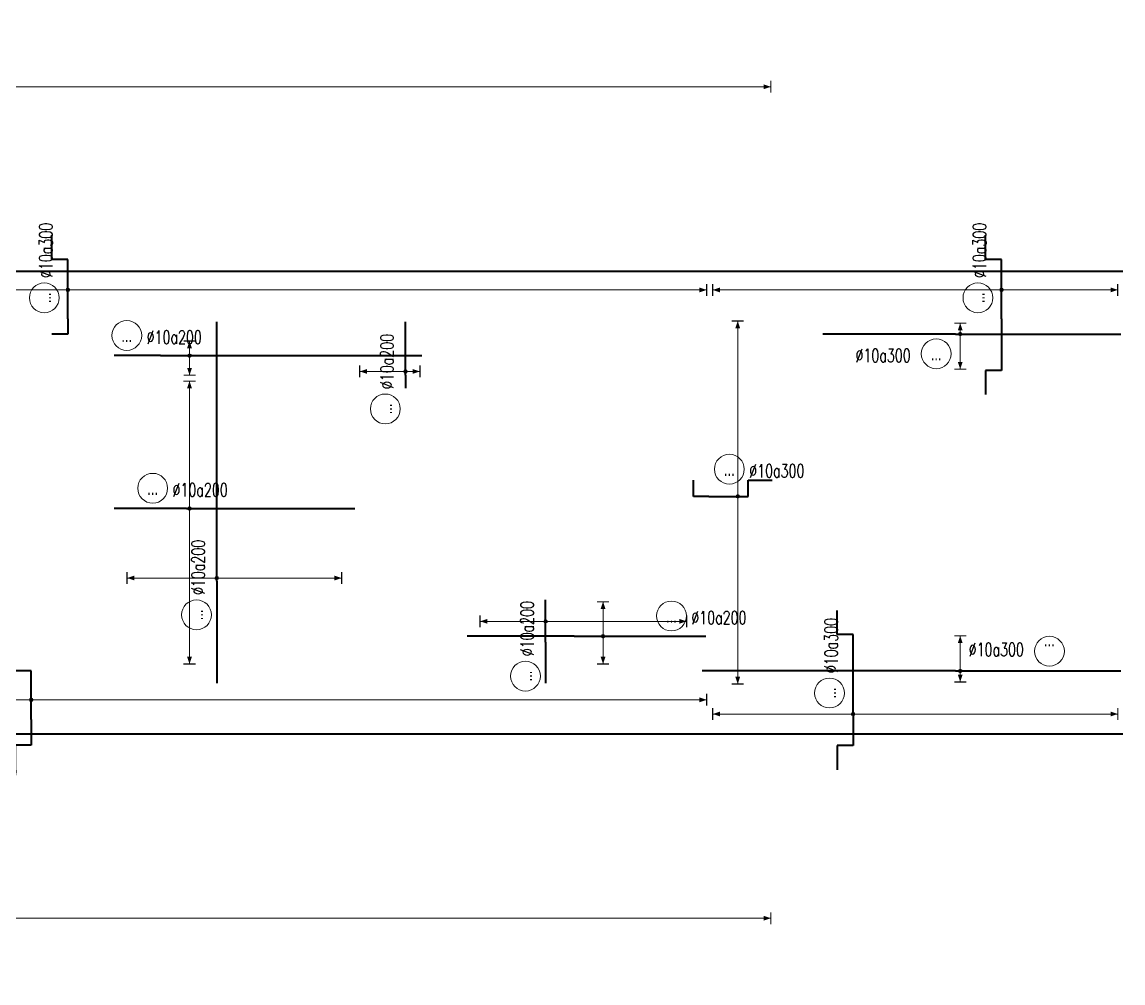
# Model space of a CAD drawing. Header units: millimetres. Extents: x 131629 to 591045, y -24154 to 44091.
# Drawn here: x 163204 to 190655, y 11723 to 35677 of the extents above; entities that cross this region are included whole.
import ezdxf
from ezdxf.enums import TextEntityAlignment as Align

# ---------------------------------------------------------------- set-up
doc = ezdxf.new("R2010")
doc.units = ezdxf.units.MM
doc.layers.get('0').update_dxf_attribs({"lineweight": 20})
for name, color, linetype, lineweight in [('NDC_S_DIM', 1, 'Continuous', 15), ('NDC_S_REBAR', 4, 'Continuous', 35), ('NDC_S_VN TEXT', 7, 'Continuous', 20)]:
    doc.layers.add(name, color=color, linetype=linetype, lineweight=lineweight)
doc.styles.add('ARIAL', font='arial.ttf', dxfattribs={"width": 0.7})
doc.styles.add('NDC_ROMANS', font='romans.shx', dxfattribs={"width": 0.7})

# ---------------------------------------------------------------- blocks, each defined once
blk = doc.blocks.new('*U12')
h = blk.add_hatch(color=6)
edge = h.paths.add_edge_path()
edge.add_arc((3.26, 0), 0.3, 0, 360)
at = {"layer": 'NDC_S_DIM', "color": 6}
for q in [(3.26, 142.72), (3.26, -112.28)]:
    blk.add_line((3.26, 0), q, dxfattribs=at)
for points in [[(2.26, 142.72, 0.2, 0.2, 0), (4.26, 142.72, 0, 0, 0)], [(2.26, -112.28, 0.2, 0.2, 0), (4.26, -112.28, 0, 0, 0)]]:
    blk.add_lwpolyline(points, format="xyseb", dxfattribs=at)
at = {"layer": 'NDC_S_DIM'}
blk.add_circle((-8.68, 4.97), 2.48, dxfattribs=at)
at = {"layer": 'NDC_S_DIM', "color": 6}
blk.add_circle((3.26, 0), 0.3, dxfattribs=at)
for points in [[(2.86, 141.52), (3.26, 142.72), (3.66, 141.52)], [(2.86, -111.08), (3.26, -112.28), (3.66, -111.08)]]:
    blk.add_solid(points, dxfattribs=at)
at = {"layer": 'NDC_S_REBAR'}
for p, q in [((-4.29, 2.67), (-8.29, 2.67)), ((-4.29, 0), (-4.29, 2.67)), ((8.05, 0), (8.05, 2.67)), ((8.05, 2.67), (8.05, 2.67)), ((0, 0), (-4.29, 0)), ((0, 0), (8.05, 0))]:
    blk.add_line(p, q, dxfattribs=at)
at = {"layer": 'NDC_S_VN TEXT', "style": 'ARIAL', "width": 0.7}
blk.add_attdef('KHT', text='', height=2.2, dxfattribs=at).set_placement((-8.68, 4.97), align=Align.MIDDLE_CENTER)
at = {"layer": 'NDC_S_VN TEXT', "color": 3, "style": 'NDC_ROMANS', "width": 0.7}
blk.add_attdef('DKT', (-5.38, 3.6), '', height=2.2, dxfattribs=at)
blk = doc.blocks.new('*U13')
h = blk.add_hatch(color=6)
edge = h.paths.add_edge_path()
edge.add_arc((4.81, 0), 0.3, 0, 360)
at = {"layer": 'NDC_S_DIM', "color": 6}
for q in [(4.81, 148.83), (4.81, -106.17)]:
    blk.add_line((4.81, 0), q, dxfattribs=at)
for points in [[(3.81, 148.83, 0.2, 0.2, 0), (5.81, 148.83, 0, 0, 0)], [(3.81, -106.17, 0.2, 0.2, 0), (5.81, -106.17, 0, 0, 0)]]:
    blk.add_lwpolyline(points, format="xyseb", dxfattribs=at)
at = {"layer": 'NDC_S_DIM'}
blk.add_circle((3.49, 3.93), 2.48, dxfattribs=at)
at = {"layer": 'NDC_S_DIM', "color": 6}
blk.add_circle((4.81, 0), 0.3, dxfattribs=at)
for points in [[(4.41, 147.63), (4.81, 148.83), (5.21, 147.63)], [(4.41, -104.97), (4.81, -106.17), (5.21, -104.97)]]:
    blk.add_solid(points, dxfattribs=at)
at = {"layer": 'NDC_S_REBAR'}
for p, q in [((-2.52, 0), (-2.52, 2.67)), ((-2.52, 2.67), (-2.52, 2.67)), ((9.88, 0), (9.88, 2.67)), ((9.88, 2.67), (13.88, 2.67)), ((0, 0), (-2.52, 0)), ((0, 0), (9.88, 0))]:
    blk.add_line(p, q, dxfattribs=at)
at = {"layer": 'NDC_S_VN TEXT', "style": 'ARIAL', "width": 0.7}
blk.add_attdef('KHT', text='', height=2.2, dxfattribs=at).set_placement((3.49, 3.93), align=Align.MIDDLE_CENTER)
at = {"layer": 'NDC_S_VN TEXT', "color": 3, "style": 'NDC_ROMANS', "width": 0.7}
blk.add_attdef('DKT', (6.79, 2.56), '', height=2.2, dxfattribs=at)
blk = doc.blocks.new('*U14')
h = blk.add_hatch(color=6)
edge = h.paths.add_edge_path()
edge.add_arc((4.81, 0), 0.3, 0, 360)
at = {"layer": 'NDC_S_DIM', "color": 6}
for q in [(4.81, 29.15), (4.81, -31.18)]:
    blk.add_line((4.81, 0), q, dxfattribs=at)
for points in [[(3.81, 29.15, 0.2, 0.2, 0), (5.81, 29.15, 0, 0, 0)], [(3.81, -31.18, 0.2, 0.2, 0), (5.81, -31.18, 0, 0, 0)]]:
    blk.add_lwpolyline(points, format="xyseb", dxfattribs=at)
at = {"layer": 'NDC_S_DIM'}
blk.add_circle((3.42, 4.51), 2.48, dxfattribs=at)
at = {"layer": 'NDC_S_DIM', "color": 6}
blk.add_circle((4.81, 0), 0.3, dxfattribs=at)
for points in [[(4.41, 27.95), (4.81, 29.15), (5.21, 27.95)], [(4.41, -29.98), (4.81, -31.18), (5.21, -29.98)]]:
    blk.add_solid(points, dxfattribs=at)
at = {"layer": 'NDC_S_REBAR'}
for p, q in [((-2.52, 0), (-2.52, 2.67)), ((-2.52, 2.67), (-2.52, 2.67)), ((6.55, 0), (6.55, 2.67)), ((6.55, 2.67), (10.55, 2.67)), ((0, 0), (-2.52, 0)), ((0, 0), (6.55, 0))]:
    blk.add_line(p, q, dxfattribs=at)
at = {"layer": 'NDC_S_VN TEXT', "style": 'ARIAL', "width": 0.7}
blk.add_attdef('KHT', text='', height=2.2, dxfattribs=at).set_placement((3.42, 4.51), align=Align.MIDDLE_CENTER)
at = {"layer": 'NDC_S_VN TEXT', "color": 3, "style": 'NDC_ROMANS', "width": 0.7}
blk.add_attdef('DKT', (6.72, 3.14), '', height=2.2, dxfattribs=at)
blk = doc.blocks.new('*U28')
h = blk.add_hatch(color=6)
edge = h.paths.add_edge_path()
edge.add_arc((4.81, 0), 0.3, 0, 360)
at = {"layer": 'NDC_S_DIM', "color": 6}
for q in [(4.81, 48.02), (4.81, -19.31)]:
    blk.add_line((4.81, 0), q, dxfattribs=at)
for points in [[(3.81, 48.02, 0.2, 0.2, 0), (5.81, 48.02, 0, 0, 0)], [(3.81, -19.31, 0.2, 0.2, 0), (5.81, -19.31, 0, 0, 0)]]:
    blk.add_lwpolyline(points, format="xyseb", dxfattribs=at)
at = {"layer": 'NDC_S_DIM'}
blk.add_circle((3.49, 3.93), 2.48, dxfattribs=at)
at = {"layer": 'NDC_S_DIM', "color": 6}
blk.add_circle((4.81, 0), 0.3, dxfattribs=at)
for points in [[(4.41, 46.82), (4.81, 48.02), (5.21, 46.82)], [(4.41, -18.11), (4.81, -19.31), (5.21, -18.11)]]:
    blk.add_solid(points, dxfattribs=at)
at = {"layer": 'NDC_S_REBAR'}
for p, q in [((-8.59, 2.67), (-12.59, 2.67)), ((-8.59, 0), (-8.59, 2.67)), ((9.88, 0), (9.88, 2.67)), ((9.88, 2.67), (13.88, 2.67)), ((0, 0), (-8.59, 0)), ((0, 0), (9.88, 0))]:
    blk.add_line(p, q, dxfattribs=at)
at = {"layer": 'NDC_S_VN TEXT', "style": 'ARIAL', "width": 0.7}
blk.add_attdef('KHT', text='', height=2.2, dxfattribs=at).set_placement((3.49, 3.93), align=Align.MIDDLE_CENTER)
at = {"layer": 'NDC_S_VN TEXT', "color": 3, "style": 'NDC_ROMANS', "width": 0.7}
blk.add_attdef('DKT', (6.79, 2.56), '', height=2.2, dxfattribs=at)
blk = doc.blocks.new('*U31')
h = blk.add_hatch(color=6)
edge = h.paths.add_edge_path()
edge.add_arc((0, 0), 0.3, 0, 360)
at = {"layer": 'NDC_S_DIM', "color": 6}
for q in [(0, 23.34), (0, -43.99)]:
    blk.add_line((0, 0), q, dxfattribs=at)
for points in [[(-1, 23.34, 0.2, 0.2, 0), (1, 23.34, 0, 0, 0)], [(-1, -43.99, 0.2, 0.2, 0), (1, -43.99, 0, 0, 0)]]:
    blk.add_lwpolyline(points, format="xyseb", dxfattribs=at)
at = {"layer": 'NDC_S_DIM'}
blk.add_circle((3.49, 3.93), 2.48, dxfattribs=at)
at = {"layer": 'NDC_S_DIM', "color": 6}
blk.add_circle((0, 0), 0.3, dxfattribs=at)
for points in [[(-0.4, 22.14), (0, 23.34), (0.4, 22.14)], [(-0.4, -42.79), (0, -43.99), (0.4, -42.79)]]:
    blk.add_solid(points, dxfattribs=at)
at = {"layer": 'NDC_S_REBAR'}
for p, q in [((-5.25, 2.67), (-9.25, 2.67)), ((-5.25, 0), (-5.25, 2.67)), ((13.21, 0), (13.21, 2.67)), ((13.21, 2.67), (17.21, 2.67)), ((0, 0), (-5.25, 0)), ((0, 0), (13.21, 0))]:
    blk.add_line(p, q, dxfattribs=at)
at = {"layer": 'NDC_S_VN TEXT', "style": 'ARIAL', "width": 0.7}
blk.add_attdef('KHT', text='', height=2.2, dxfattribs=at).set_placement((3.49, 3.93), align=Align.MIDDLE_CENTER)
at = {"layer": 'NDC_S_VN TEXT', "color": 3, "style": 'NDC_ROMANS', "width": 0.7}
blk.add_attdef('DKT', (6.79, 2.56), '', height=2.2, dxfattribs=at)
blk = doc.blocks.new('*U44')
h = blk.add_hatch(color=6)
edge = h.paths.add_edge_path()
edge.add_arc((0.5, 0), 0.3, 0, 360)
at = {"layer": 'NDC_S_DIM', "color": 6}
for q in [(0.5, 21.16), (0.5, -25.84)]:
    blk.add_line((0.5, 0), q, dxfattribs=at)
for points in [[(-0.5, 21.16, 0.2, 0.2, 0), (1.5, 21.16, 0, 0, 0)], [(-0.5, -25.84, 0.2, 0.2, 0), (1.5, -25.84, 0, 0, 0)]]:
    blk.add_lwpolyline(points, format="xyseb", dxfattribs=at)
at = {"layer": 'NDC_S_DIM'}
blk.add_circle((-5.62, 3.36), 2.48, dxfattribs=at)
at = {"layer": 'NDC_S_DIM', "color": 6}
blk.add_circle((0.5, 0), 0.3, dxfattribs=at)
for points in [[(0.1, 19.96), (0.5, 21.16), (0.9, 19.96)], [(0.1, -24.64), (0.5, -25.84), (0.9, -24.64)]]:
    blk.add_solid(points, dxfattribs=at)
at = {"layer": 'NDC_S_REBAR'}
for p, q in [((0, 0), (-12.04, 0)), ((-12.04, 0), (-12.04, 0)), ((0, 0), (27.96, 0)), ((27.96, 0), (27.96, 0)), ((27.96, 0), (27.96, 0)), ((-12.04, 0), (-12.04, 0))]:
    blk.add_line(p, q, dxfattribs=at)
at = {"layer": 'NDC_S_VN TEXT', "style": 'ARIAL', "width": 0.7}
blk.add_attdef('KHT', text='', height=2.2, dxfattribs=at).set_placement((-5.62, 3.36), align=Align.MIDDLE_CENTER)
at = {"layer": 'NDC_S_VN TEXT', "color": 3, "style": 'NDC_ROMANS', "width": 0.7}
blk.add_attdef('DKT', (-2.32, 1.98), '', height=2.2, dxfattribs=at)
blk = doc.blocks.new('*U39')
h = blk.add_hatch(color=6)
edge = h.paths.add_edge_path()
edge.add_arc((4.81, 0), 0.3, 0, 360)
at = {"layer": 'NDC_S_DIM', "color": 6}
for q in [(4.81, 2.43), (4.81, -3.24)]:
    blk.add_line((4.81, 0), q, dxfattribs=at)
for points in [[(3.81, 2.43, 0.2, 0.2, 0), (5.81, 2.43, 0, 0, 0)], [(3.81, -3.24, 0.2, 0.2, 0), (5.81, -3.24, 0, 0, 0)]]:
    blk.add_lwpolyline(points, format="xyseb", dxfattribs=at)
at = {"layer": 'NDC_S_DIM'}
blk.add_circle((-5.62, 3.36), 2.48, dxfattribs=at)
at = {"layer": 'NDC_S_DIM', "color": 6}
blk.add_circle((4.81, 0), 0.3, dxfattribs=at)
for points in [[(4.41, 1.23), (4.81, 2.43), (5.21, 1.23)], [(4.41, -2.04), (4.81, -3.24), (5.21, -2.04)]]:
    blk.add_solid(points, dxfattribs=at)
at = {"layer": 'NDC_S_REBAR'}
for p, q in [((0, 0), (-7.73, 0)), ((-7.73, 0), (-7.73, 0)), ((0, 0), (43.4, 0)), ((43.4, 0), (43.4, 0)), ((43.4, 0), (43.4, 0)), ((-7.73, 0), (-7.73, 0))]:
    blk.add_line(p, q, dxfattribs=at)
at = {"layer": 'NDC_S_VN TEXT', "style": 'ARIAL', "width": 0.7}
blk.add_attdef('KHT', text='', height=2.2, dxfattribs=at).set_placement((-5.62, 3.36), align=Align.MIDDLE_CENTER)
at = {"layer": 'NDC_S_VN TEXT', "color": 3, "style": 'NDC_ROMANS', "width": 0.7}
blk.add_attdef('DKT', (-2.32, 1.98), '', height=2.2, dxfattribs=at)
blk = doc.blocks.new('*U37')
h = blk.add_hatch(color=6)
edge = h.paths.add_edge_path()
edge.add_arc((0.5, 0), 0.3, 0, 360)
at = {"layer": 'NDC_S_DIM', "color": 6}
for q in [(0.5, 14.9), (0.5, -20.77)]:
    blk.add_line((0.5, 0), q, dxfattribs=at)
for points in [[(-0.5, 14.9, 0.2, 0.2, 0), (1.5, 14.9, 0, 0, 0)], [(-0.5, -20.77, 0.2, 0.2, 0), (1.5, -20.77, 0, 0, 0)]]:
    blk.add_lwpolyline(points, format="xyseb", dxfattribs=at)
at = {"layer": 'NDC_S_DIM'}
blk.add_circle((-5.62, 3.36), 2.48, dxfattribs=at)
at = {"layer": 'NDC_S_DIM', "color": 6}
blk.add_circle((0.5, 0), 0.3, dxfattribs=at)
for points in [[(0.1, 13.7), (0.5, 14.9), (0.9, 13.7)], [(0.1, -19.57), (0.5, -20.77), (0.9, -19.57)]]:
    blk.add_solid(points, dxfattribs=at)
at = {"layer": 'NDC_S_REBAR'}
for p, q in [((0, 0), (-16.95, 0)), ((-16.95, 0), (-16.95, 0)), ((0, 0), (43.05, 0)), ((43.05, 0), (43.05, 0)), ((43.05, 0), (43.05, 0)), ((-16.95, 0), (-16.95, 0))]:
    blk.add_line(p, q, dxfattribs=at)
at = {"layer": 'NDC_S_VN TEXT', "style": 'ARIAL', "width": 0.7}
blk.add_attdef('KHT', text='', height=2.2, dxfattribs=at).set_placement((-5.62, 3.36), align=Align.MIDDLE_CENTER)
at = {"layer": 'NDC_S_VN TEXT', "color": 3, "style": 'NDC_ROMANS', "width": 0.7}
blk.add_attdef('DKT', (-2.32, 1.98), '', height=2.2, dxfattribs=at)
blk = doc.blocks.new('*U36')
h = blk.add_hatch(color=6)
edge = h.paths.add_edge_path()
edge.add_arc((0.61, 0), 0.3, 0, 360)
at = {"layer": 'NDC_S_DIM', "color": 6}
for q in [(0.61, 7.61), (0.61, -2.39)]:
    blk.add_line((0.61, 0), q, dxfattribs=at)
for points in [[(-0.39, 7.61, 0.2, 0.2, 0), (1.61, 7.61, 0, 0, 0)], [(-0.39, -2.39, 0.2, 0.2, 0), (1.61, -2.39, 0, 0, 0)]]:
    blk.add_lwpolyline(points, format="xyseb", dxfattribs=at)
at = {"layer": 'NDC_S_DIM'}
blk.add_circle((-5.62, 3.36), 2.48, dxfattribs=at)
at = {"layer": 'NDC_S_DIM', "color": 6}
blk.add_circle((0.61, 0), 0.3, dxfattribs=at)
for points in [[(0.21, 6.41), (0.61, 7.61), (1.01, 6.41)], [(0.21, -1.19), (0.61, -2.39), (1.01, -1.19)]]:
    blk.add_solid(points, dxfattribs=at)
at = {"layer": 'NDC_S_REBAR'}
for p, q in [((0, 0), (-2.17, 0)), ((-2.17, 0), (-2.17, 0)), ((0, 0), (8.83, 0)), ((8.83, 0), (8.83, 0)), ((8.83, 0), (8.83, 0)), ((-2.17, 0), (-2.17, 0))]:
    blk.add_line(p, q, dxfattribs=at)
at = {"layer": 'NDC_S_VN TEXT', "style": 'ARIAL', "width": 0.7}
blk.add_attdef('KHT', text='', height=2.2, dxfattribs=at).set_placement((-5.62, 3.36), align=Align.MIDDLE_CENTER)
at = {"layer": 'NDC_S_VN TEXT', "color": 3, "style": 'NDC_ROMANS', "width": 0.7}
blk.add_attdef('DKT', (-2.32, 1.98), '', height=2.2, dxfattribs=at)
blk = doc.blocks.new('*U45')
h = blk.add_hatch(color=6)
edge = h.paths.add_edge_path()
edge.add_arc((3.48, 0), 0.3, 0, 360)
at = {"layer": 'NDC_S_DIM', "color": 6}
for q in [(3.48, 10.9), (3.48, -23.43)]:
    blk.add_line((3.48, 0), q, dxfattribs=at)
for points in [[(2.48, 10.9, 0.2, 0.2, 0), (4.48, 10.9, 0, 0, 0)], [(2.48, -23.43, 0.2, 0.2, 0), (4.48, -23.43, 0, 0, 0)]]:
    blk.add_lwpolyline(points, format="xyseb", dxfattribs=at)
at = {"layer": 'NDC_S_DIM'}
blk.add_circle((-5.62, 3.36), 2.48, dxfattribs=at)
at = {"layer": 'NDC_S_DIM', "color": 6}
blk.add_circle((3.48, 0), 0.3, dxfattribs=at)
for points in [[(3.08, 9.7), (3.48, 10.9), (3.88, 9.7)], [(3.08, -22.23), (3.48, -23.43), (3.88, -22.23)]]:
    blk.add_solid(points, dxfattribs=at)
at = {"layer": 'NDC_S_REBAR'}
for p, q in [((0, 0), (-6.77, 0)), ((-6.77, 0), (-6.77, 0)), ((0, 0), (7.03, 0)), ((7.03, 0), (7.03, 0)), ((7.03, 0), (7.03, 0)), ((-6.77, 0), (-6.77, 0))]:
    blk.add_line(p, q, dxfattribs=at)
at = {"layer": 'NDC_S_VN TEXT', "style": 'ARIAL', "width": 0.7}
blk.add_attdef('KHT', text='', height=2.2, dxfattribs=at).set_placement((-5.62, 3.36), align=Align.MIDDLE_CENTER)
at = {"layer": 'NDC_S_VN TEXT', "color": 3, "style": 'NDC_ROMANS', "width": 0.7}
blk.add_attdef('DKT', (-2.32, 1.98), '', height=2.2, dxfattribs=at)
blk = doc.blocks.new('*U46')
h = blk.add_hatch(color=6)
edge = h.paths.add_edge_path()
edge.add_arc((4.81, 0), 0.3, 0, 360)
at = {"layer": 'NDC_S_DIM', "color": 6}
for q in [(4.81, 5.72), (4.81, -4.61)]:
    blk.add_line((4.81, 0), q, dxfattribs=at)
for points in [[(3.81, 5.72, 0.2, 0.2, 0), (5.81, 5.72, 0, 0, 0)], [(3.81, -4.61, 0.2, 0.2, 0), (5.81, -4.61, 0, 0, 0)]]:
    blk.add_lwpolyline(points, format="xyseb", dxfattribs=at)
at = {"layer": 'NDC_S_DIM'}
blk.add_circle((16.18, 3.36), 2.48, dxfattribs=at)
at = {"layer": 'NDC_S_DIM', "color": 6}
blk.add_circle((4.81, 0), 0.3, dxfattribs=at)
for points in [[(4.41, 4.52), (4.81, 5.72), (5.21, 4.52)], [(4.41, -3.41), (4.81, -4.61), (5.21, -3.41)]]:
    blk.add_solid(points, dxfattribs=at)
at = {"layer": 'NDC_S_REBAR'}
for p, q in [((0, 0), (-17.8, 0)), ((-17.8, 0), (-17.8, 0)), ((0, 0), (21.87, 0)), ((21.87, 0), (21.87, 0)), ((21.87, 0), (21.87, 0)), ((-17.8, 0), (-17.8, 0))]:
    blk.add_line(p, q, dxfattribs=at)
at = {"layer": 'NDC_S_VN TEXT', "style": 'ARIAL', "width": 0.7}
blk.add_attdef('KHT', text='', height=2.2, dxfattribs=at).set_placement((16.18, 3.36), align=Align.MIDDLE_CENTER)
at = {"layer": 'NDC_S_VN TEXT', "color": 3, "style": 'NDC_ROMANS', "width": 0.7}
blk.add_attdef('DKT', (19.48, 1.98), '', height=2.2, dxfattribs=at)
blk = doc.blocks.new('*U64')
h = blk.add_hatch(color=6)
edge = h.paths.add_edge_path()
edge.add_arc((-3.32, 26.95), 0.3, 0, 360)
at = {"layer": 'NDC_S_DIM', "color": 6}
for q in [(-3.32, 121.46), (-3.32, -154.87)]:
    blk.add_line((-3.32, 26.95), q, dxfattribs=at)
for points in [[(-4.32, 121.46, 0.2, 0.2, 0), (-2.32, 121.46, 0, 0, 0)], [(-4.32, -154.87, 0.2, 0.2, 0), (-2.32, -154.87, 0, 0, 0)]]:
    blk.add_lwpolyline(points, format="xyseb", dxfattribs=at)
blk.add_circle((-3.32, 26.95), 0.3, dxfattribs=at)
at = {"layer": 'NDC_S_DIM'}
blk.add_circle((-12.22, 3.36), 2.48, dxfattribs=at)
at = {"layer": 'NDC_S_DIM', "color": 6}
for points in [[(-3.72, 120.26), (-3.32, 121.46), (-2.92, 120.26)], [(-3.72, -153.67), (-3.32, -154.87), (-2.92, -153.67)]]:
    blk.add_solid(points, dxfattribs=at)
at = {"layer": 'NDC_S_REBAR'}
for p, q in [((0, 0), (-25.89, 0)), ((-25.89, 0), (-25.89, 0)), ((0, 0), (7.45, 0)), ((7.45, 0), (7.45, 0)), ((7.45, 0), (7.45, 0)), ((-25.89, 0), (-25.89, 0))]:
    blk.add_line(p, q, dxfattribs=at)
at = {"layer": 'NDC_S_VN TEXT', "style": 'ARIAL', "width": 0.7}
blk.add_attdef('KHT', text='', height=2.2, dxfattribs=at).set_placement((-12.22, 3.36), align=Align.MIDDLE_CENTER)
at = {"layer": 'NDC_S_VN TEXT', "color": 3, "style": 'NDC_ROMANS', "width": 0.7}
blk.add_attdef('DKT', (-8.92, 1.98), '', height=2.2, dxfattribs=at)
blk = doc.blocks.new('*U300')
h = blk.add_hatch(color=6)
edge = h.paths.add_edge_path()
edge.add_arc((-0.77, 0), 0.3, 0, 360)
at = {"layer": 'NDC_S_DIM', "color": 6}
for q in [(-0.77, 1.8), (-0.77, -5.83)]:
    blk.add_line((-0.77, 0), q, dxfattribs=at)
for points in [[(-1.77, 1.8, 0.2, 0.2, 0), (0.23, 1.8, 0, 0, 0)], [(-1.77, -5.83, 0.2, 0.2, 0), (0.23, -5.83, 0, 0, 0)]]:
    blk.add_lwpolyline(points, format="xyseb", dxfattribs=at)
blk.add_circle((-0.77, 0), 0.3, dxfattribs=at)
at = {"layer": 'NDC_S_DIM'}
blk.add_circle((3.22, -3.28), 2.48, dxfattribs=at)
at = {"layer": 'NDC_S_DIM', "color": 6}
for points in [[(-1.17, 0.6), (-0.77, 1.8), (-0.37, 0.6)], [(-1.17, -4.63), (-0.77, -5.83), (-0.37, -4.63)]]:
    blk.add_solid(points, dxfattribs=at)
at = {"layer": 'NDC_S_REBAR'}
for p, q in [((0, 0), (-27.46, 0)), ((-27.46, 0), (-27.46, 0)), ((-27.46, 0), (-27.46, 0)), ((0, 0), (22.08, 0)), ((22.08, 0), (22.08, 0)), ((22.08, 0), (22.08, 0))]:
    blk.add_line(p, q, dxfattribs=at)
at = {"layer": 'NDC_S_VN TEXT', "style": 'ARIAL', "width": 0.7}
blk.add_attdef('KHT', text='', height=2.2, dxfattribs=at).set_placement((3.22, -3.28), align=Align.MIDDLE_CENTER)
at = {"layer": 'NDC_S_VN TEXT', "color": 3, "style": 'NDC_ROMANS', "width": 0.7}
blk.add_attdef('DKT', (6.52, -4.65), '', height=2.2, dxfattribs=at)
blk = doc.blocks.new('*U301')
h = blk.add_hatch(color=6)
edge = h.paths.add_edge_path()
edge.add_arc((-0.77, 0), 0.3, 0, 360)
at = {"layer": 'NDC_S_DIM', "color": 6}
for q in [(-0.77, 1.82), (-0.77, -5.83)]:
    blk.add_line((-0.77, 0), q, dxfattribs=at)
for points in [[(-1.77, 1.82, 0.2, 0.2, 0), (0.23, 1.82, 0, 0, 0)], [(-1.77, -5.83, 0.2, 0.2, 0), (0.23, -5.83, 0, 0, 0)]]:
    blk.add_lwpolyline(points, format="xyseb", dxfattribs=at)
blk.add_circle((-0.77, 0), 0.3, dxfattribs=at)
at = {"layer": 'NDC_S_DIM'}
blk.add_circle((-15.6, -3.28), 2.48, dxfattribs=at)
at = {"layer": 'NDC_S_DIM', "color": 6}
for points in [[(-1.17, 0.62), (-0.77, 1.82), (-0.37, 0.62)], [(-1.17, -4.63), (-0.77, -5.83), (-0.37, -4.63)]]:
    blk.add_solid(points, dxfattribs=at)
at = {"layer": 'NDC_S_REBAR'}
for p, q in [((0, 0), (-27.46, 0)), ((-27.46, 0), (-27.46, 0)), ((-27.46, 0), (-27.46, 0)), ((0, 0), (42.12, 0)), ((42.12, 0), (42.12, 0)), ((42.12, 0), (42.12, 0))]:
    blk.add_line(p, q, dxfattribs=at)
at = {"layer": 'NDC_S_VN TEXT', "style": 'ARIAL', "width": 0.7}
blk.add_attdef('KHT', text='', height=2.2, dxfattribs=at).set_placement((-15.6, -3.28), align=Align.MIDDLE_CENTER)
at = {"layer": 'NDC_S_VN TEXT', "color": 3, "style": 'NDC_ROMANS', "width": 0.7}
blk.add_attdef('DKT', (-12.3, -4.65), '', height=2.2, dxfattribs=at)
blk = doc.blocks.new('*U404')
h = blk.add_hatch(color=6)
edge = h.paths.add_edge_path()
edge.add_arc((-2.6, 0), 0.3, 0, 360)
at = {"layer": 'NDC_S_DIM', "color": 6}
for q in [(-2.6, 1.75), (-2.6, -7.91)]:
    blk.add_line((-2.6, 0), q, dxfattribs=at)
for points in [[(-3.6, 1.75, 0.2, 0.2, 0), (-1.6, 1.75, 0, 0, 0)], [(-3.6, -7.91, 0.2, 0.2, 0), (-1.6, -7.91, 0, 0, 0)]]:
    blk.add_lwpolyline(points, format="xyseb", dxfattribs=at)
at = {"layer": 'NDC_S_DIM'}
blk.add_circle((-17.4, 3.36), 2.48, dxfattribs=at)
at = {"layer": 'NDC_S_DIM', "color": 6}
blk.add_circle((-2.6, 0), 0.3, dxfattribs=at)
for points in [[(-3, 0.55), (-2.6, 1.75), (-2.2, 0.55)], [(-3, -6.71), (-2.6, -7.91), (-2.2, -6.71)]]:
    blk.add_solid(points, dxfattribs=at)
at = {"layer": 'NDC_S_REBAR'}
for p, q in [((0, 0), (-27.07, 0)), ((-27.07, 0), (-27.07, 0)), ((0, 0), (366.44, 0)), ((366.44, 0), (366.44, 0)), ((366.44, 0), (366.44, 0)), ((-27.07, 0), (-27.07, 0))]:
    blk.add_line(p, q, dxfattribs=at)
at = {"layer": 'NDC_S_VN TEXT', "style": 'ARIAL', "width": 0.7}
blk.add_attdef('KHT', text='', height=2.2, dxfattribs=at).set_placement((-17.4, 3.36), align=Align.MIDDLE_CENTER)
at = {"layer": 'NDC_S_VN TEXT', "color": 3, "style": 'NDC_ROMANS', "width": 0.7}
blk.add_attdef('DKT', (-14.1, 1.98), '', height=2.2, dxfattribs=at)
blk = doc.blocks.new('*U403')
h = blk.add_hatch(color=6)
edge = h.paths.add_edge_path()
edge.add_arc((-2.6, 0), 0.3, 0, 360)
at = {"layer": 'NDC_S_DIM', "color": 6}
for q in [(-2.6, 1.75), (-2.6, -7.91)]:
    blk.add_line((-2.6, 0), q, dxfattribs=at)
for points in [[(-3.6, 1.75, 0.2, 0.2, 0), (-1.6, 1.75, 0, 0, 0)], [(-3.6, -7.91, 0.2, 0.2, 0), (-1.6, -7.91, 0, 0, 0)]]:
    blk.add_lwpolyline(points, format="xyseb", dxfattribs=at)
at = {"layer": 'NDC_S_DIM'}
blk.add_circle((-17.4, 3.36), 2.48, dxfattribs=at)
at = {"layer": 'NDC_S_DIM', "color": 6}
blk.add_circle((-2.6, 0), 0.3, dxfattribs=at)
for points in [[(-3, 0.55), (-2.6, 1.75), (-2.2, 0.55)], [(-3, -6.71), (-2.6, -7.91), (-2.2, -6.71)]]:
    blk.add_solid(points, dxfattribs=at)
at = {"layer": 'NDC_S_REBAR'}
for p, q in [((0, 0), (-27.07, 0)), ((-27.07, 0), (-27.07, 0)), ((0, 0), (366.44, 0)), ((366.44, 0), (366.44, 0)), ((366.44, 0), (366.44, 0)), ((-27.07, 0), (-27.07, 0))]:
    blk.add_line(p, q, dxfattribs=at)
at = {"layer": 'NDC_S_VN TEXT', "style": 'ARIAL', "width": 0.7}
blk.add_attdef('KHT', text='', height=2.2, dxfattribs=at).set_placement((-17.4, 3.36), align=Align.MIDDLE_CENTER)
at = {"layer": 'NDC_S_VN TEXT', "color": 3, "style": 'NDC_ROMANS', "width": 0.7}
blk.add_attdef('DKT', (-14.1, 1.98), '', height=2.2, dxfattribs=at)

msp = doc.modelspace()

# ---------------------------------------------------------------- block references
at = {"layer": 'NDC_S_REBAR', "xscale": 150, "yscale": 150, "zscale": 150, "rotation": 90}
for name, p, values in [('*U64', (158644.5, 34559.7), {'KHT': '...', 'DKT': '%%c10a300'}), ('*U13', (164349.2, 28277.8), {'KHT': '...', 'DKT': '%%c10a300'}), ('*U28', (187627.9, 28277.8), {'KHT': '...', 'DKT': '%%c10a300'}), ('*U37', (168059.3, 21742.4), {'KHT': '...', 'DKT': '%%c10a200'}), ('*U36', (172766.5, 26875.4), {'KHT': '...', 'DKT': '%%c10a200'}), ('*U45', (176260.5, 20215.9), {'KHT': '...', 'DKT': '%%c10a200'}), ('*U31', (183926.7, 18427.8), {'KHT': '...', 'DKT': '%%c10a300'}), ('*U12', (163433.3, 18293), {'KHT': '...', 'DKT': '%%c10a300'})]:
    msp.add_blockref(name, p, dxfattribs=at).add_auto_attribs(values)
at = {"layer": 'NDC_S_REBAR', "xscale": 150, "yscale": 150, "zscale": 150}
for name, p, values in [('*U404', (135688.7, 29462.2), {'KHT': '...', 'DKT': '%%c10a300'}), ('*U39', (166659.5, 27360.7), {'KHT': '...', 'DKT': '%%c10a200'}), ('*U14', (180327.8, 23852.6), {'KHT': '...', 'DKT': '%%c10a300'}), ('*U44', (167305.3, 23550.9), {'KHT': '...', 'DKT': '%%c10a200'}), ('*U46', (176969.8, 20367.2), {'KHT': '...', 'DKT': '%%c10a200'})]:
    msp.add_blockref(name, p, dxfattribs=at).add_auto_attribs(values)
at = {"layer": 'NDC_S_REBAR'}
ref = msp.add_blockref('*U300', (186481.5, 27899.4), dxfattribs=dict(at, xscale=-150, yscale=150, zscale=150, rotation=359.9999999999991))
ref.add_attrib('KHT', '...', dxfattribs={"layer": 'NDC_S_VN TEXT', "height": 330, "rotation": 360, "style": 'ARIAL', "width": 0.7}).set_placement((185997.4, 27408.1), align=Align.MIDDLE_CENTER)
ref.add_attrib('DKT', '%%c10a300', (183985.7, 27201.9), dxfattribs={"layer": 'NDC_S_VN TEXT', "color": 3, "height": 330, "rotation": 360, "style": 'NDC_ROMANS', "width": 0.7})
ref = msp.add_blockref('*U301', (186481.5, 19500.6), dxfattribs=dict(at, xscale=150, yscale=150, zscale=150, rotation=179.9999999999991))
ref.add_attrib('KHT', '...', dxfattribs={"layer": 'NDC_S_VN TEXT', "height": 330, "rotation": 360, "style": 'ARIAL', "width": 0.7}).set_placement((188819.7, 20275.7), align=Align.MIDDLE_CENTER)
ref.add_attrib('DKT', '%%c10a300', (186808, 19868.1), dxfattribs={"layer": 'NDC_S_VN TEXT', "color": 3, "height": 330, "rotation": 360, "style": 'NDC_ROMANS', "width": 0.7})
ref = msp.add_blockref('*U403', (135688.7, 17937.8), dxfattribs=dict(at, xscale=-150, yscale=150, zscale=150, rotation=180))
ref.add_attrib('KHT', '...', dxfattribs={"layer": 'NDC_S_VN TEXT', "height": 330, "style": 'ARIAL', "width": 0.7}).set_placement((133079, 17434.5), align=Align.MIDDLE_CENTER)
ref.add_attrib('DKT', '%%c10a300', (133574, 17640.8), dxfattribs={"layer": 'NDC_S_VN TEXT', "color": 3, "height": 330, "style": 'NDC_ROMANS', "width": 0.7})
ref = msp.add_blockref('*U64', (158644.5, 12840.3), dxfattribs=dict(at, xscale=-150, yscale=150, zscale=150, rotation=90))
ref.add_attrib('KHT', '...', dxfattribs={"layer": 'NDC_S_VN TEXT', "height": 330, "rotation": 90, "style": 'ARIAL', "width": 0.7}).set_placement((158141.3, 14672.3), align=Align.MIDDLE_CENTER)
ref.add_attrib('DKT', '%%c10a300', (158347.5, 12660.5), dxfattribs={"layer": 'NDC_S_VN TEXT', "color": 3, "height": 330, "rotation": 90, "style": 'NDC_ROMANS', "width": 0.7})

doc.saveas('drawing.dxf')
